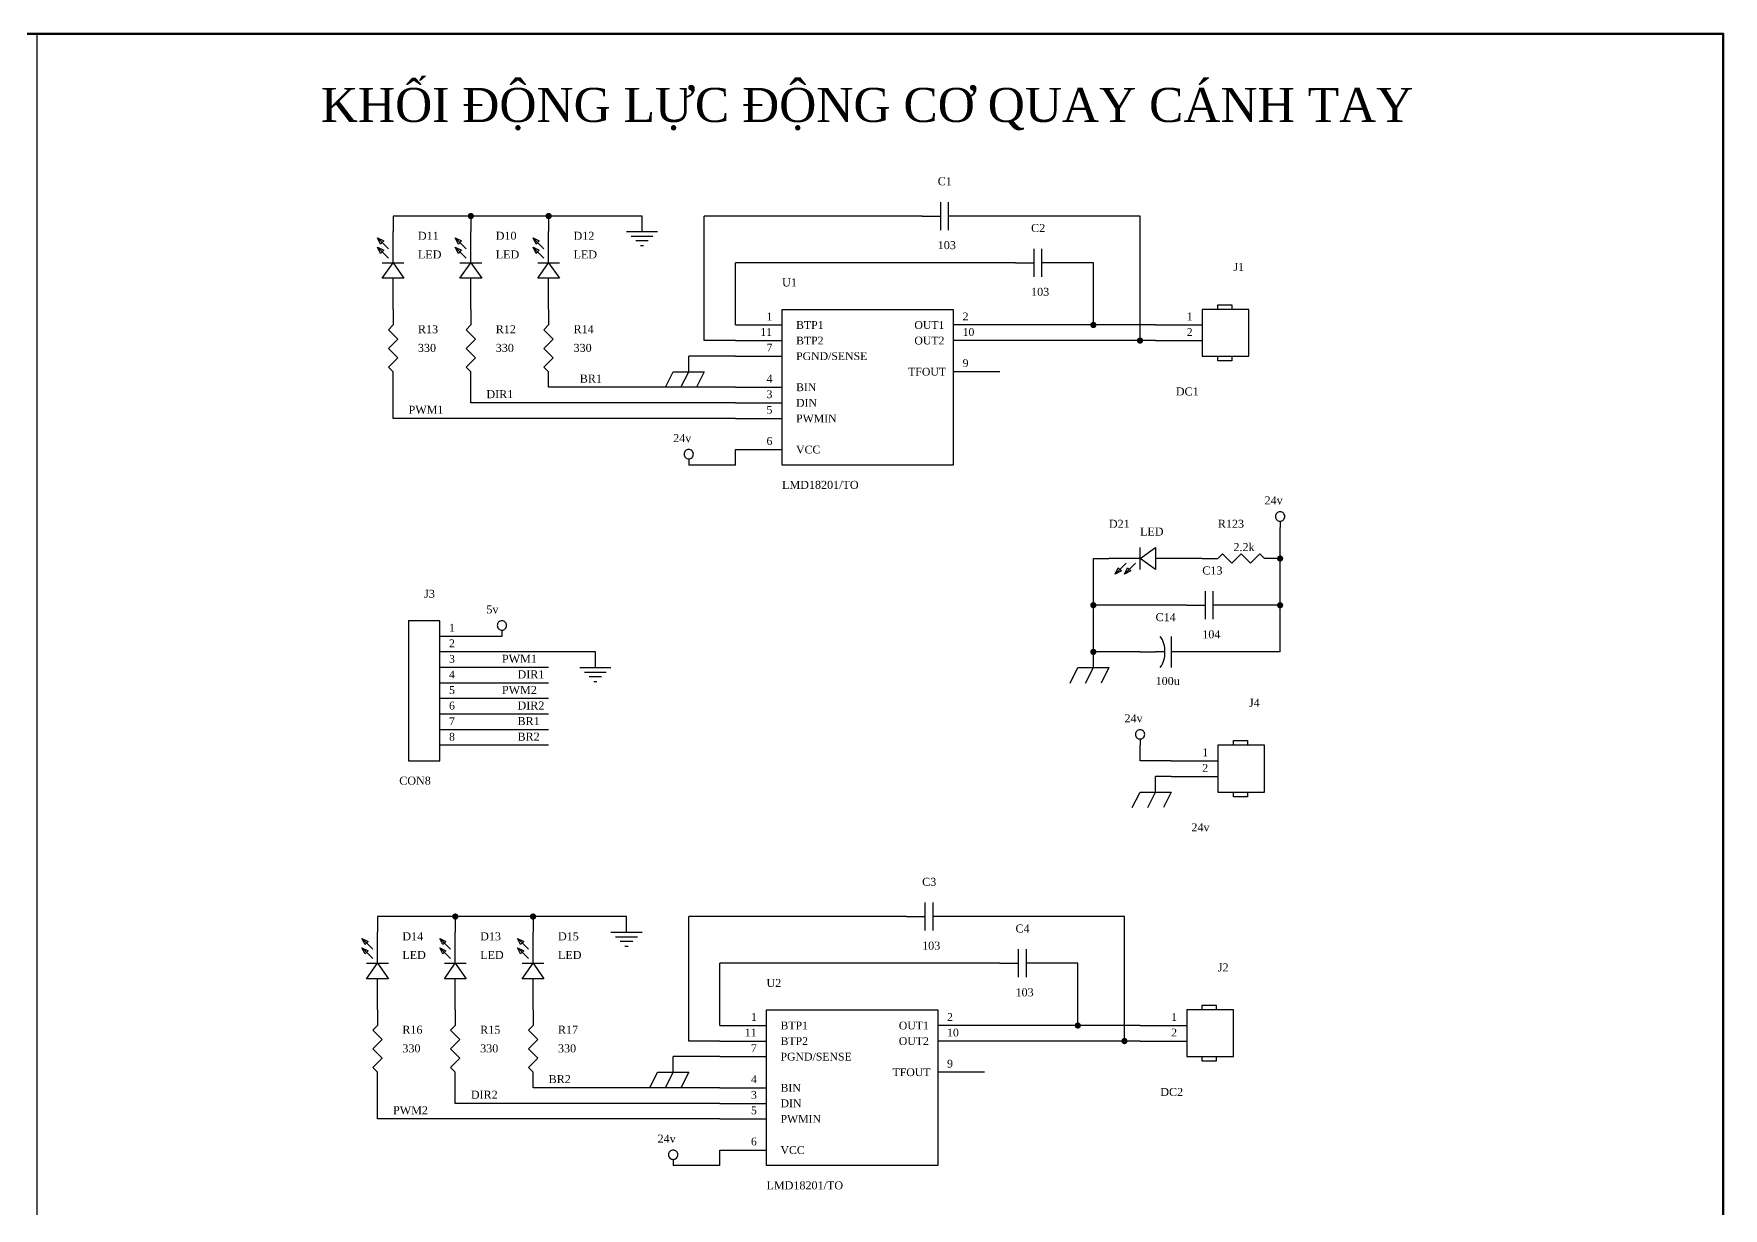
# Model space of a CAD drawing. Header units: millimetres. Extents: x -250 to 3947, y -1468 to 870.
# Drawn here: x 1658 to 2254, y -1039 to -625 of the extents above; entities that cross this region are included whole.
import ezdxf

# ---------------------------------------------------------------- set-up
doc = ezdxf.new("R2010")
doc.units = ezdxf.units.MM
for name, color, linetype in [('DUONG BAO', 80, 'Continuous'), ('PARTS', 7, 'Continuous'), ('PARTTEXT', 7, 'Continuous'), ('WIRE', 7, 'Continuous'), ('WIRETEXT', 7, 'Continuous')]:
    doc.layers.add(name, color=color, linetype=linetype)
doc.layers.add('net dam', color=7, linetype='Continuous', lineweight=35)
doc.styles.add('Manh', font='times_0.ttf')
doc.styles.get("Standard").update_dxf_attribs({"font": 'times_0.ttf'})

msp = doc.modelspace()

# ---------------------------------------------------------------- linework, layer by layer
at = {"lineweight": 30}
msp.add_line((1659.0699, -625.3459), (1659.0699, -1466.3459), dxfattribs=at)
at = {"layer": 'net dam', "color": 7, "lineweight": 60}
msp.add_lwpolyline([(1064.5699, -1466.3459), (1064.5699, -625.3459), (2253.5699, -625.3459), (2253.5699, -1466.3459), (1064.5699, -1466.3459)], close=True, dxfattribs=at)
at = {"layer": 'PARTS'}
for p, q in [((1784.6384, -689.5716), (1784.6384, -695.058)), ((1812.0704, -689.5716), (1812.0704, -695.058)), ((1839.5024, -689.5716), (1839.5024, -695.058)), ((1971.176, -689.5716), (1976.6624, -689.5716)), ((1987.6352, -689.5716), (1982.1488, -689.5716)), ((2004.0944, -706.0308), (2009.5808, -706.0308)), ((2020.5536, -706.0308), (2015.0672, -706.0308)), ((1784.6384, -722.49), (1784.6384, -717.0036)), ((1812.0704, -722.49), (1812.0704, -717.0036)), ((1839.5024, -722.49), (1839.5024, -717.0036)), ((1784.6384, -722.49), (1784.6384, -727.9764)), ((1812.0704, -722.49), (1812.0704, -727.9764)), ((1839.5024, -722.49), (1839.5024, -727.9764)), ((1905.3392, -727.9764), (1921.7984, -727.9764)), ((1998.608, -727.9764), (1982.1488, -727.9764)), ((2053.472, -727.9764), (2069.9312, -727.9764)), ((1905.3392, -733.4628), (1921.7984, -733.4628)), ((1998.608, -733.4628), (1982.1488, -733.4628)), ((2053.472, -733.4628), (2069.9312, -733.4628)), ((1784.6384, -749.922), (1784.6384, -744.4356)), ((1812.0704, -749.922), (1812.0704, -744.4356)), ((1839.5024, -749.922), (1839.5024, -744.4356)), ((1905.3392, -738.9492), (1921.7984, -738.9492)), ((1998.608, -744.4356), (1982.1488, -744.4356)), ((1905.3392, -749.922), (1921.7984, -749.922)), ((1905.3392, -755.4084), (1921.7984, -755.4084)), ((1905.3392, -760.8948), (1921.7984, -760.8948)), ((1905.3392, -771.8676), (1921.7984, -771.8676)), ((2031.5264, -810.2724), (2037.0128, -810.2724)), ((2064.4448, -810.2724), (2058.9584, -810.2724)), ((2069.9312, -810.2724), (2075.4176, -810.2724)), ((2097.3632, -810.2724), (2091.8768, -810.2724)), ((2064.4448, -826.7316), (2069.9312, -826.7316)), ((2080.904, -826.7316), (2075.4176, -826.7316)), ((1817.5568, -837.7044), (1801.0976, -837.7044)), ((1817.5568, -843.1908), (1801.0976, -843.1908)), ((2047.9856, -843.1908), (2053.472, -843.1908)), ((2064.4448, -843.1908), (2058.9584, -843.1908)), ((1817.5568, -848.6772), (1801.0976, -848.6772)), ((1817.5568, -854.1636), (1801.0976, -854.1636)), ((1817.5568, -859.65), (1801.0976, -859.65)), ((1817.5568, -865.1364), (1801.0976, -865.1364)), ((1817.5568, -870.6228), (1801.0976, -870.6228)), ((1817.5568, -876.1092), (1801.0976, -876.1092)), ((2058.9584, -881.5956), (2075.4176, -881.5956)), ((2058.9584, -887.082), (2075.4176, -887.082)), ((1779.152, -936.4596), (1779.152, -941.946)), ((1806.584, -936.4596), (1806.584, -941.946)), ((1834.016, -936.4596), (1834.016, -941.946)), ((1965.6896, -936.4596), (1971.176, -936.4596)), ((1982.1488, -936.4596), (1976.6624, -936.4596)), ((1998.608, -952.9188), (2004.0944, -952.9188)), ((2015.0672, -952.9188), (2009.5808, -952.9188)), ((1779.152, -969.378), (1779.152, -963.8916)), ((1806.584, -969.378), (1806.584, -963.8916)), ((1834.016, -969.378), (1834.016, -963.8916)), ((1779.152, -969.378), (1779.152, -974.8644)), ((1806.584, -969.378), (1806.584, -974.8644)), ((1834.016, -969.378), (1834.016, -974.8644)), ((1899.8528, -974.8644), (1916.312, -974.8644)), ((1993.1216, -974.8644), (1976.6624, -974.8644)), ((2047.9856, -974.8644), (2064.4448, -974.8644)), ((1899.8528, -980.3508), (1916.312, -980.3508)), ((1993.1216, -980.3508), (1976.6624, -980.3508)), ((2047.9856, -980.3508), (2064.4448, -980.3508)), ((1899.8528, -985.8372), (1916.312, -985.8372)), ((1779.152, -996.81), (1779.152, -991.3236)), ((1806.584, -996.81), (1806.584, -991.3236)), ((1834.016, -996.81), (1834.016, -991.3236)), ((1993.1216, -991.3236), (1976.6624, -991.3236)), ((1899.8528, -996.81), (1916.312, -996.81)), ((1899.8528, -1002.2964), (1916.312, -1002.2964)), ((1899.8528, -1007.7828), (1916.312, -1007.7828)), ((1899.8528, -1018.7556), (1916.312, -1018.7556))]:
    msp.add_line(p, q, dxfattribs=at)
for points in [[(1977.7596, -694.5094), (1977.7596, -684.6339)], [(1980.5028, -694.5094), (1980.5028, -684.6339)], [(1976.6624, -689.5716), (1977.7596, -689.5716)], [(1982.1488, -689.5716), (1980.5028, -689.5716)], [(1784.6384, -706.0308), (1784.6384, -695.058)], [(1812.0704, -706.0308), (1812.0704, -695.058)], [(1839.5024, -706.0308), (1839.5024, -695.058)], [(1866.9344, -695.058), (1877.9072, -695.058)], [(1868.5803, -696.7039), (1876.2612, -696.7039)], [(1779.7006, -697.8012), (1782.9924, -701.0931)], [(1779.7006, -701.0931), (1782.9924, -704.3849)], [(1807.1326, -697.8012), (1810.4244, -701.0931)], [(1807.1326, -701.0931), (1810.4244, -704.3849)], [(1834.5646, -697.8012), (1837.8564, -701.0931)], [(1834.5646, -701.0931), (1837.8564, -704.3849)], [(1874.6153, -698.3499), (1870.2262, -698.3499)], [(1871.8721, -699.9958), (1872.9694, -699.9958)], [(2010.678, -710.9686), (2010.678, -701.0931)], [(2013.4212, -710.9686), (2013.4212, -701.0931)], [(1780.7979, -706.0308), (1788.4788, -706.0308)], [(1808.2299, -706.0308), (1815.9108, -706.0308)], [(1835.6619, -706.0308), (1843.3428, -706.0308)], [(2009.5808, -706.0308), (2010.678, -706.0308)], [(2015.0672, -706.0308), (2013.4212, -706.0308)], [(1784.6384, -717.0036), (1784.6384, -711.5172)], [(1812.0704, -717.0036), (1812.0704, -711.5172)], [(1839.5024, -717.0036), (1839.5024, -711.5172)], [(2075.4176, -722.49), (2075.4176, -722.49), (2075.4176, -720.8441), (2080.3553, -720.8441), (2080.3553, -722.49)], [(1782.9924, -729.6223), (1784.6384, -727.9764)], [(1786.2843, -732.9142), (1782.9924, -729.6223)], [(1810.4244, -729.6223), (1812.0704, -727.9764)], [(1813.7163, -732.9142), (1810.4244, -729.6223)], [(1837.8564, -729.6223), (1839.5024, -727.9764)], [(1841.1483, -732.9142), (1837.8564, -729.6223)], [(1782.9924, -736.206), (1786.2843, -732.9142)], [(1786.2843, -739.4979), (1782.9924, -736.206)], [(1810.4244, -736.206), (1813.7163, -732.9142)], [(1813.7163, -739.4979), (1810.4244, -736.206)], [(1837.8564, -736.206), (1841.1483, -732.9142)], [(1841.1483, -739.4979), (1837.8564, -736.206)], [(1782.9924, -742.7897), (1786.2843, -739.4979)], [(1784.6384, -744.4356), (1782.9924, -742.7897)], [(1810.4244, -742.7897), (1813.7163, -739.4979)], [(1812.0704, -744.4356), (1810.4244, -742.7897)], [(1837.8564, -742.7897), (1841.1483, -739.4979)], [(1839.5024, -744.4356), (1837.8564, -742.7897)], [(1880.6504, -749.922), (1883.3936, -744.4356)], [(1883.3936, -744.4356), (1894.3664, -744.4356)], [(1886.1368, -749.922), (1888.88, -744.4356)], [(1894.3664, -744.4356), (1891.6232, -749.922)], [(2080.3553, -738.9492), (2080.3553, -738.9492), (2080.3553, -740.5951), (2075.4176, -740.5951), (2075.4176, -738.9492)], [(1888.88, -775.1595), (1888.88, -777.354)], [(2097.3632, -797.1051), (2097.3632, -799.2996)], [(2047.9856, -814.1129), (2047.9856, -806.4319)], [(2075.4176, -810.2724), (2077.0635, -808.6265)], [(2077.0635, -808.6265), (2080.3553, -811.9183)], [(2080.3553, -811.9183), (2083.6472, -808.6265)], [(2083.6472, -808.6265), (2086.939, -811.9183)], [(2086.939, -811.9183), (2090.2308, -808.6265)], [(2090.2308, -808.6265), (2091.8768, -810.2724)], [(2047.9856, -810.2724), (2037.0128, -810.2724)], [(2039.756, -815.2102), (2043.0478, -811.9183)], [(2043.0478, -815.2102), (2046.3396, -811.9183)], [(2058.9584, -810.2724), (2053.472, -810.2724)], [(2071.0284, -831.6694), (2071.0284, -821.7939)], [(2073.7716, -831.6694), (2073.7716, -821.7939)], [(2069.9312, -826.7316), (2071.0284, -826.7316)], [(2075.4176, -826.7316), (2073.7716, -826.7316)], [(1823.0432, -835.5099), (1823.0432, -837.7044)], [(2058.9584, -837.7044), (2058.9584, -848.6772)], [(2056.7638, -843.1908), (2053.472, -843.1908)], [(1850.4752, -848.6772), (1861.448, -848.6772)], [(1852.1211, -850.3231), (1859.802, -850.3231)], [(2023.2968, -854.1636), (2026.04, -848.6772)], [(2026.04, -848.6772), (2037.0128, -848.6772)], [(2028.7832, -854.1636), (2031.5264, -848.6772)], [(2037.0128, -848.6772), (2034.2696, -854.1636)], [(1858.1561, -851.9691), (1853.767, -851.9691)], [(1855.4129, -853.615), (1856.5102, -853.615)], [(2047.9856, -873.9147), (2047.9856, -876.1092)], [(2080.904, -876.1092), (2080.904, -876.1092), (2080.904, -874.4633), (2085.8417, -874.4633), (2085.8417, -876.1092)], [(2045.2424, -898.0548), (2047.9856, -892.5684)], [(2047.9856, -892.5684), (2058.9584, -892.5684)], [(2050.7288, -898.0548), (2053.472, -892.5684)], [(2058.9584, -892.5684), (2056.2152, -898.0548)], [(2085.8417, -892.5684), (2085.8417, -892.5684), (2085.8417, -894.2143), (2080.904, -894.2143), (2080.904, -892.5684)], [(1972.2732, -941.3974), (1972.2732, -931.5219)], [(1975.0164, -941.3974), (1975.0164, -931.5219)], [(1971.176, -936.4596), (1972.2732, -936.4596)], [(1976.6624, -936.4596), (1975.0164, -936.4596)], [(1774.2142, -944.6892), (1777.506, -947.9811)], [(1779.152, -952.9188), (1779.152, -941.946)], [(1801.6462, -944.6892), (1804.938, -947.9811)], [(1806.584, -952.9188), (1806.584, -941.946)], [(1829.0782, -944.6892), (1832.37, -947.9811)], [(1834.016, -952.9188), (1834.016, -941.946)], [(1861.448, -941.946), (1872.4208, -941.946)], [(1863.0939, -943.5919), (1870.7748, -943.5919)], [(1869.1289, -945.2379), (1864.7398, -945.2379)], [(1866.3857, -946.8838), (1867.483, -946.8838)], [(1774.2142, -947.9811), (1777.506, -951.2729)], [(1801.6462, -947.9811), (1804.938, -951.2729)], [(1829.0782, -947.9811), (1832.37, -951.2729)], [(2005.1916, -957.8566), (2005.1916, -947.9811)], [(2007.9348, -957.8566), (2007.9348, -947.9811)], [(1775.3115, -952.9188), (1782.9924, -952.9188)], [(1779.152, -963.8916), (1779.152, -958.4052)], [(1802.7435, -952.9188), (1810.4244, -952.9188)], [(1806.584, -963.8916), (1806.584, -958.4052)], [(1830.1755, -952.9188), (1837.8564, -952.9188)], [(1834.016, -963.8916), (1834.016, -958.4052)], [(2004.0944, -952.9188), (2005.1916, -952.9188)], [(2009.5808, -952.9188), (2007.9348, -952.9188)], [(2069.9312, -969.378), (2069.9312, -969.378), (2069.9312, -967.7321), (2074.8689, -967.7321), (2074.8689, -969.378)], [(1777.506, -976.5103), (1779.152, -974.8644)], [(1780.7979, -979.8022), (1777.506, -976.5103)], [(1804.938, -976.5103), (1806.584, -974.8644)], [(1808.2299, -979.8022), (1804.938, -976.5103)], [(1832.37, -976.5103), (1834.016, -974.8644)], [(1835.6619, -979.8022), (1832.37, -976.5103)], [(1777.506, -983.094), (1780.7979, -979.8022)], [(1804.938, -983.094), (1808.2299, -979.8022)], [(1832.37, -983.094), (1835.6619, -979.8022)], [(1780.7979, -986.3859), (1777.506, -983.094)], [(1777.506, -989.6777), (1780.7979, -986.3859)], [(1808.2299, -986.3859), (1804.938, -983.094)], [(1804.938, -989.6777), (1808.2299, -986.3859)], [(1835.6619, -986.3859), (1832.37, -983.094)], [(1832.37, -989.6777), (1835.6619, -986.3859)], [(2074.8689, -985.8372), (2074.8689, -985.8372), (2074.8689, -987.4831), (2069.9312, -987.4831), (2069.9312, -985.8372)], [(1779.152, -991.3236), (1777.506, -989.6777)], [(1806.584, -991.3236), (1804.938, -989.6777)], [(1834.016, -991.3236), (1832.37, -989.6777)], [(1875.164, -996.81), (1877.9072, -991.3236)], [(1877.9072, -991.3236), (1888.88, -991.3236)], [(1880.6504, -996.81), (1883.3936, -991.3236)], [(1888.88, -991.3236), (1886.1368, -996.81)], [(1883.3936, -1022.0475), (1883.3936, -1024.242)]]:
    msp.add_lwpolyline(points, dxfattribs=at)
for points in [[(1780.2492, -699.4471), (1780.2492, -699.4471), (1779.152, -697.2526), (1781.3465, -698.3499), (1780.2492, -699.4471)], [(1780.2492, -702.739), (1780.2492, -702.739), (1779.152, -700.5444), (1781.3465, -701.6417), (1780.2492, -702.739)], [(1807.6812, -699.4471), (1807.6812, -699.4471), (1806.584, -697.2526), (1808.7785, -698.3499), (1807.6812, -699.4471)], [(1807.6812, -702.739), (1807.6812, -702.739), (1806.584, -700.5444), (1808.7785, -701.6417), (1807.6812, -702.739)], [(1835.1132, -699.4471), (1835.1132, -699.4471), (1834.016, -697.2526), (1836.2105, -698.3499), (1835.1132, -699.4471)], [(1835.1132, -702.739), (1835.1132, -702.739), (1834.016, -700.5444), (1836.2105, -701.6417), (1835.1132, -702.739)], [(1784.6384, -706.0308), (1784.6384, -706.0308), (1788.4788, -711.5172), (1780.7979, -711.5172), (1784.6384, -706.0308)], [(1812.0704, -706.0308), (1812.0704, -706.0308), (1815.9108, -711.5172), (1808.2299, -711.5172), (1812.0704, -706.0308)], [(1839.5024, -706.0308), (1839.5024, -706.0308), (1843.3428, -711.5172), (1835.6619, -711.5172), (1839.5024, -706.0308)], [(1921.7984, -722.49), (1982.1488, -722.49), (1982.1488, -777.354), (1921.7984, -777.354)], [(2086.3904, -722.49), (2069.9312, -722.49), (2069.9312, -738.9492), (2086.3904, -738.9492)], [(2047.9856, -810.2724), (2047.9856, -810.2724), (2053.472, -806.4319), (2053.472, -814.1129), (2047.9856, -810.2724)], [(2041.4019, -814.6615), (2041.4019, -814.6615), (2039.2073, -815.7588), (2040.3046, -813.5643), (2041.4019, -814.6615)], [(2044.6937, -814.6615), (2044.6937, -814.6615), (2042.4992, -815.7588), (2043.5964, -813.5643), (2044.6937, -814.6615)], [(1801.0976, -832.218), (1790.1248, -832.218), (1790.1248, -881.5956), (1801.0976, -881.5956)], [(2091.8768, -876.1092), (2075.4176, -876.1092), (2075.4176, -892.5684), (2091.8768, -892.5684)], [(1774.7628, -946.3351), (1774.7628, -946.3351), (1773.6656, -944.1406), (1775.8601, -945.2379), (1774.7628, -946.3351)], [(1802.1948, -946.3351), (1802.1948, -946.3351), (1801.0976, -944.1406), (1803.2921, -945.2379), (1802.1948, -946.3351)], [(1829.6268, -946.3351), (1829.6268, -946.3351), (1828.5296, -944.1406), (1830.7241, -945.2379), (1829.6268, -946.3351)], [(1774.7628, -949.627), (1774.7628, -949.627), (1773.6656, -947.4324), (1775.8601, -948.5297), (1774.7628, -949.627)], [(1802.1948, -949.627), (1802.1948, -949.627), (1801.0976, -947.4324), (1803.2921, -948.5297), (1802.1948, -949.627)], [(1829.6268, -949.627), (1829.6268, -949.627), (1828.5296, -947.4324), (1830.7241, -948.5297), (1829.6268, -949.627)], [(1779.152, -952.9188), (1779.152, -952.9188), (1782.9924, -958.4052), (1775.3115, -958.4052), (1779.152, -952.9188)], [(1806.584, -952.9188), (1806.584, -952.9188), (1810.4244, -958.4052), (1802.7435, -958.4052), (1806.584, -952.9188)], [(1834.016, -952.9188), (1834.016, -952.9188), (1837.8564, -958.4052), (1830.1755, -958.4052), (1834.016, -952.9188)], [(1916.312, -969.378), (1976.6624, -969.378), (1976.6624, -1024.242), (1916.312, -1024.242)], [(2080.904, -969.378), (2064.4448, -969.378), (2064.4448, -985.8372), (2080.904, -985.8372)]]:
    msp.add_lwpolyline(points, close=True, dxfattribs=at)
for points in [[(1890.5259, -773.5135, 0.0985), (1890.4006, -772.8837, 0.0985), (1890.0438, -772.3497, 0.0985), (1889.5098, -771.9929, 0.0985), (1888.88, -771.8676, 0.0985), (1888.2501, -771.9929, 0.0985), (1887.7161, -772.3497, 0.0985), (1887.3593, -772.8837, 0.0985), (1887.234, -773.5135, 0.0985), (1887.3593, -774.1434, 0.0985), (1887.7161, -774.6773, 0.0985), (1888.2501, -775.0342, 0.0985), (1888.88, -775.1595, 0.0985), (1889.5098, -775.0342, 0.0985), (1890.0438, -774.6773, 0.0985), (1890.4006, -774.1434, 0.0985)], [(2099.0091, -795.4591, 0.0985), (2098.8838, -794.8293, 0.0985), (2098.527, -794.2953, 0.0985), (2097.993, -793.9385, 0.0985), (2097.3632, -793.8132, 0.0985), (2096.7333, -793.9385, 0.0985), (2096.1993, -794.2953, 0.0985), (2095.8425, -794.8293, 0.0985), (2095.7172, -795.4591, 0.0985), (2095.8425, -796.089, 0.0985), (2096.1993, -796.6229, 0.0985), (2096.7333, -796.9798, 0.0985), (2097.3632, -797.1051, 0.0985), (2097.993, -796.9798, 0.0985), (2098.527, -796.6229, 0.0985), (2098.8838, -796.089, 0.0985)], [(1824.6891, -833.8639, 0.0985), (1824.5638, -833.2341, 0.0985), (1824.207, -832.7001, 0.0985), (1823.673, -832.3433, 0.0985), (1823.0432, -832.218, 0.0985), (1822.4133, -832.3433, 0.0985), (1821.8793, -832.7001, 0.0985), (1821.5225, -833.2341, 0.0985), (1821.3972, -833.8639, 0.0985), (1821.5225, -834.4938, 0.0985), (1821.8793, -835.0277, 0.0985), (1822.4133, -835.3846, 0.0985), (1823.0432, -835.5099, 0.0985), (1823.673, -835.3846, 0.0985), (1824.207, -835.0277, 0.0985), (1824.5638, -834.4938, 0.0985)], [(2049.6315, -872.2687, 0.0985), (2049.5062, -871.6389, 0.0985), (2049.1494, -871.1049, 0.0985), (2048.6154, -870.7481, 0.0985), (2047.9856, -870.6228, 0.0985), (2047.3557, -870.7481, 0.0985), (2046.8217, -871.1049, 0.0985), (2046.4649, -871.6389, 0.0985), (2046.3396, -872.2687, 0.0985), (2046.4649, -872.8986, 0.0985), (2046.8217, -873.4325, 0.0985), (2047.3557, -873.7894, 0.0985), (2047.9856, -873.9147, 0.0985), (2048.6154, -873.7894, 0.0985), (2049.1494, -873.4325, 0.0985), (2049.5062, -872.8986, 0.0985)], [(1885.0395, -1020.4015, 0.0985), (1884.9142, -1019.7717, 0.0985), (1884.5574, -1019.2377, 0.0985), (1884.0234, -1018.8809, 0.0985), (1883.3936, -1018.7556, 0.0985), (1882.7637, -1018.8809, 0.0985), (1882.2297, -1019.2377, 0.0985), (1881.8729, -1019.7717, 0.0985), (1881.7476, -1020.4015, 0.0985), (1881.8729, -1021.0314, 0.0985), (1882.2297, -1021.5653, 0.0985), (1882.7637, -1021.9222, 0.0985), (1883.3936, -1022.0475, 0.0985), (1884.0234, -1021.9222, 0.0985), (1884.5574, -1021.5653, 0.0985), (1884.9142, -1021.0314, 0.0985)]]:
    msp.add_lwpolyline(points, format="xyb", close=True, dxfattribs=at)
for points in [[(2056.7638, -843.1908, 0.1654), (2055.1179, -837.7044)], [(2055.1179, -848.6772, 0.1654), (2056.7638, -843.1908)]]:
    msp.add_lwpolyline(points, format="xyb", dxfattribs=at)
at = {"layer": 'WIRE'}
for points in [[(1812.0704, -689.5716), (1784.6384, -689.5716)], [(1839.5024, -689.5716), (1812.0704, -689.5716)], [(1872.4208, -689.5716), (1839.5024, -689.5716)], [(1872.4208, -695.058), (1872.4208, -689.5716)], [(1971.176, -689.5716), (1894.3664, -689.5716)], [(1894.3664, -733.4628), (1894.3664, -689.5716)], [(2047.9856, -689.5716), (1987.6352, -689.5716)], [(2047.9856, -733.4628), (2047.9856, -689.5716)], [(2004.0944, -706.0308), (1905.3392, -706.0308)], [(1905.3392, -727.9764), (1905.3392, -706.0308)], [(2031.5264, -706.0308), (2020.5536, -706.0308)], [(2031.5264, -727.9764), (2031.5264, -706.0308)], [(2031.5264, -727.9764), (1998.608, -727.9764)], [(2053.472, -727.9764), (2031.5264, -727.9764)], [(1905.3392, -733.4628), (1894.3664, -733.4628)], [(2047.9856, -733.4628), (1998.608, -733.4628)], [(2053.472, -733.4628), (2047.9856, -733.4628)], [(1905.3392, -738.9492), (1888.88, -738.9492)], [(1888.88, -744.4356), (1888.88, -738.9492)], [(1784.6384, -760.8948), (1784.6384, -749.922)], [(1812.0704, -755.4084), (1812.0704, -749.922)], [(1905.3392, -749.922), (1839.5024, -749.922)], [(1905.3392, -755.4084), (1812.0704, -755.4084)], [(1905.3392, -760.8948), (1784.6384, -760.8948)], [(1905.3392, -777.354), (1905.3392, -771.8676)], [(1905.3392, -777.354), (1888.88, -777.354)], [(2097.3632, -810.2724), (2097.3632, -799.2996)], [(2031.5264, -826.7316), (2031.5264, -810.2724)], [(2069.9312, -810.2724), (2064.4448, -810.2724)], [(2097.3632, -826.7316), (2097.3632, -810.2724)], [(2064.4448, -826.7316), (2031.5264, -826.7316)], [(2031.5264, -843.1908), (2031.5264, -826.7316)], [(2097.3632, -826.7316), (2080.904, -826.7316)], [(2097.3632, -843.1908), (2097.3632, -826.7316)], [(1823.0432, -837.7044), (1817.5568, -837.7044)], [(1855.9616, -843.1908), (1817.5568, -843.1908)], [(1855.9616, -848.6772), (1855.9616, -843.1908)], [(2031.5264, -848.6772), (2031.5264, -843.1908)], [(2047.9856, -843.1908), (2031.5264, -843.1908)], [(2097.3632, -843.1908), (2064.4448, -843.1908)], [(1839.5024, -848.6772), (1817.5568, -848.6772)], [(1839.5024, -854.1636), (1817.5568, -854.1636)], [(1839.5024, -859.65), (1817.5568, -859.65)], [(1839.5024, -865.1364), (1817.5568, -865.1364)], [(1839.5024, -870.6228), (1817.5568, -870.6228)], [(1839.5024, -876.1092), (1817.5568, -876.1092)], [(2047.9856, -881.5956), (2047.9856, -876.1092)], [(2058.9584, -881.5956), (2047.9856, -881.5956)], [(2058.9584, -887.082), (2053.472, -887.082)], [(2053.472, -892.5684), (2053.472, -887.082)], [(1806.584, -936.4596), (1779.152, -936.4596)], [(1834.016, -936.4596), (1806.584, -936.4596)], [(1866.9344, -936.4596), (1834.016, -936.4596)], [(1866.9344, -941.946), (1866.9344, -936.4596)], [(1965.6896, -936.4596), (1888.88, -936.4596)], [(1888.88, -980.3508), (1888.88, -936.4596)], [(2042.4992, -936.4596), (1982.1488, -936.4596)], [(2042.4992, -980.3508), (2042.4992, -936.4596)], [(1998.608, -952.9188), (1899.8528, -952.9188)], [(1899.8528, -974.8644), (1899.8528, -952.9188)], [(2026.04, -952.9188), (2015.0672, -952.9188)], [(2026.04, -974.8644), (2026.04, -952.9188)], [(2026.04, -974.8644), (1993.1216, -974.8644)], [(2047.9856, -974.8644), (2026.04, -974.8644)], [(1899.8528, -980.3508), (1888.88, -980.3508)], [(2042.4992, -980.3508), (1993.1216, -980.3508)], [(2047.9856, -980.3508), (2042.4992, -980.3508)], [(1899.8528, -985.8372), (1883.3936, -985.8372)], [(1883.3936, -991.3236), (1883.3936, -985.8372)], [(1779.152, -1007.7828), (1779.152, -996.81)], [(1806.584, -1002.2964), (1806.584, -996.81)], [(1899.8528, -996.81), (1834.016, -996.81)], [(1899.8528, -1002.2964), (1806.584, -1002.2964)], [(1899.8528, -1007.7828), (1779.152, -1007.7828)], [(1899.8528, -1024.242), (1883.3936, -1024.242)], [(1899.8528, -1024.242), (1899.8528, -1018.7556)]]:
    msp.add_lwpolyline(points, dxfattribs=at)
at = {"layer": 'WIRE', "const_width": 1.0973}
for points in [[(1811.5217, -689.5716, 1), (1812.619, -689.5716, 1)], [(1838.9537, -689.5716, 1), (1840.051, -689.5716, 1)], [(2030.9777, -727.9764, 1), (2032.075, -727.9764, 1)], [(2047.4369, -733.4628, 1), (2048.5342, -733.4628, 1)], [(2096.8145, -810.2724, 1), (2097.9118, -810.2724, 1)], [(2030.9777, -826.7316, 1), (2032.075, -826.7316, 1)], [(2096.8145, -826.7316, 1), (2097.9118, -826.7316, 1)], [(2030.9777, -843.1908, 1), (2032.075, -843.1908, 1)], [(1806.0353, -936.4596, 1), (1807.1326, -936.4596, 1)], [(1833.4673, -936.4596, 1), (1834.5646, -936.4596, 1)], [(2025.4913, -974.8644, 1), (2026.5886, -974.8644, 1)], [(2041.9505, -980.3508, 1), (2043.0478, -980.3508, 1)]]:
    msp.add_lwpolyline(points, format="xyb", close=True, dxfattribs=at)

# ---------------------------------------------------------------- texts
at = {"layer": 'DUONG BAO', "color": 7, "insert": (1759.2084, -644.4107), "char_height": 12, "width": 388.773831, "attachment_point": 1, "style": 'Manh'}
msp.add_mtext('\\pt204;KHỐI ĐỘNG LỰC ĐỘNG CƠ QUAY CÁNH TAY', dxfattribs=at)
at = {"layer": 'PARTS'}
for s, p in [('1', (1916.312, -726.3305)), ('BTP1', (1926.7361, -729.348)), ('OUT1', (1968.4328, -729.348)), ('2', (1985.4406, -726.3305)), ('1', (2064.4448, -726.3305)), ('11', (1914.1174, -731.8169)), ('BTP2', (1926.7361, -734.8344)), ('OUT2', (1968.4328, -734.8344)), ('10', (1985.4406, -731.8169)), ('2', (2064.4448, -731.8169)), ('7', (1916.312, -737.3033)), ('PGND/SENSE', (1926.7361, -740.3208)), ('TFOUT', (1966.2382, -745.8072)), ('9', (1985.4406, -742.7897)), ('4', (1916.312, -748.2761)), ('BIN', (1926.7361, -751.2936)), ('3', (1916.312, -753.7625)), ('DIN', (1926.7361, -756.78)), ('5', (1916.312, -759.2489)), ('PWMIN', (1926.7361, -762.2664)), ('6', (1916.312, -770.2217)), ('VCC', (1926.7361, -773.2392)), ('1', (1804.3894, -836.0585)), ('2', (1804.3894, -841.5449)), ('3', (1804.3894, -847.0313)), ('4', (1804.3894, -852.5177)), ('5', (1804.3894, -858.0041)), ('6', (1804.3894, -863.4905)), ('7', (1804.3894, -868.9769)), ('8', (1804.3894, -874.4633)), ('1', (2069.9312, -879.9497)), ('2', (2069.9312, -885.4361)), ('1', (1910.8256, -973.2185)), ('2', (1979.9542, -973.2185)), ('1', (2058.9584, -973.2185)), ('11', (1908.631, -978.7049)), ('BTP1', (1921.2497, -976.236)), ('OUT1', (1962.9464, -976.236)), ('10', (1979.9542, -978.7049)), ('2', (2058.9584, -978.7049)), ('7', (1910.8256, -984.1913)), ('BTP2', (1921.2497, -981.7224)), ('OUT2', (1962.9464, -981.7224)), ('PGND/SENSE', (1921.2497, -987.2088)), ('9', (1979.9542, -989.6777)), ('4', (1910.8256, -995.1641)), ('TFOUT', (1960.7518, -992.6952)), ('3', (1910.8256, -1000.6505)), ('BIN', (1921.2497, -998.1816)), ('5', (1910.8256, -1006.1369)), ('DIN', (1921.2497, -1003.668)), ('PWMIN', (1921.2497, -1009.1544)), ('6', (1910.8256, -1017.1097)), ('VCC', (1921.2497, -1020.1272))]:
    msp.add_text(s, height=2.7432, dxfattribs=at).set_placement(p)
at = {"layer": 'PARTTEXT'}
for s, height, p in [('C1', 2.82031, (1976.6624, -678.7407)), ('D11', 2.82031, (1793.4166, -697.9431)), ('D10', 2.82031, (1820.8486, -697.9431)), ('D12', 2.82031, (1848.2806, -697.9431)), ('C2', 2.82031, (2009.5808, -695.1999)), ('LED', 2.82031, (1793.4166, -704.5268)), ('LED', 2.82031, (1820.8486, -704.5268)), ('LED', 2.82031, (1848.2806, -704.5268)), ('103', 2.82031, (1976.6624, -701.235)), ('J1', 2.82031, (2080.904, -708.9159)), ('U1', 2.82031, (1921.7984, -714.4023)), ('103', 2.82031, (2009.5808, -717.6942)), ('R13', 2.82031, (1793.4166, -730.8615)), ('R12', 2.82031, (1820.8486, -730.8615)), ('R14', 2.82031, (1848.2806, -730.8615)), ('330', 2.82031, (1793.4166, -737.4452)), ('330', 2.82031, (1820.8486, -737.4452)), ('330', 2.82031, (1848.2806, -737.4452)), ('DC1', 2.82031, (2060.6043, -752.8071)), ('24v', 2.82031, (1883.3936, -769.2663)), ('LMD18201/TO', 2.820312, (1921.7984, -785.7255)), ('24v', 2.82031, (2091.8768, -791.2119)), ('D21', 2.82031, (2037.0128, -799.4415)), ('R123', 2.82031, (2075.4176, -799.4415)), ('LED', 2.82031, (2047.9856, -802.1847)), ('2.2k', 2.82031, (2080.904, -807.6711)), ('C13', 2.82031, (2069.9312, -815.9007)), ('J3', 2.82031, (1795.6112, -824.1303)), ('5v', 2.82031, (1817.5568, -829.6167)), ('C14', 2.82031, (2053.472, -832.3599)), ('104', 2.82031, (2069.9312, -838.395)), ('100u', 2.82031, (2053.472, -854.8542)), ('J4', 2.82031, (2086.3904, -862.5351)), ('24v', 2.82031, (2042.4992, -868.0215)), ('CON8', 2.82031, (1786.8329, -889.9671)), ('24v', 2.82031, (2066.0907, -906.4263)), ('C3', 2.82031, (1971.176, -925.6287)), ('C4', 2.82031, (2004.0944, -942.0879)), ('D14', 2.82031, (1787.9302, -944.8311)), ('D13', 2.82031, (1815.3622, -944.8311)), ('D15', 2.82031, (1842.7942, -944.8311)), ('103', 2.82031, (1971.176, -948.123)), ('LED', 2.82031, (1787.9302, -951.4148)), ('LED', 2.82031, (1815.3622, -951.4148)), ('LED', 2.82031, (1842.7942, -951.4148)), ('U2', 2.82031, (1916.312, -961.2903)), ('J2', 2.82031, (2075.4176, -955.8039)), ('103', 2.82031, (2004.0944, -964.5822)), ('R16', 2.82031, (1787.9302, -977.7495)), ('R15', 2.82031, (1815.3622, -977.7495)), ('R17', 2.82031, (1842.7942, -977.7495)), ('330', 2.82031, (1787.9302, -984.3332)), ('330', 2.82031, (1815.3622, -984.3332)), ('330', 2.82031, (1842.7942, -984.3332)), ('DC2', 2.82031, (2055.1179, -999.6951)), ('24v', 2.82031, (1877.9072, -1016.1543)), ('LMD18201/TO', 2.820312, (1916.312, -1032.6135))]:
    msp.add_text(s, height=height, dxfattribs=at).set_placement(p)
at = {"layer": 'WIRETEXT'}
for s, p in [('BR1', (1850.4752, -748.2761)), ('DIR1', (1817.5568, -753.7625)), ('PWM1', (1790.1248, -759.2489)), ('PWM1', (1823.0432, -847.0313)), ('DIR1', (1828.5296, -852.5177)), ('PWM2', (1823.0432, -858.0041)), ('DIR2', (1828.5296, -863.4905)), ('BR1', (1828.5296, -868.9769)), ('BR2', (1828.5296, -874.4633)), ('BR2', (1839.5024, -995.1641)), ('DIR2', (1812.0704, -1000.6505)), ('PWM2', (1784.6384, -1006.1369))]:
    msp.add_text(s, height=2.82031, dxfattribs=at).set_placement(p)

doc.saveas('drawing.dxf')
